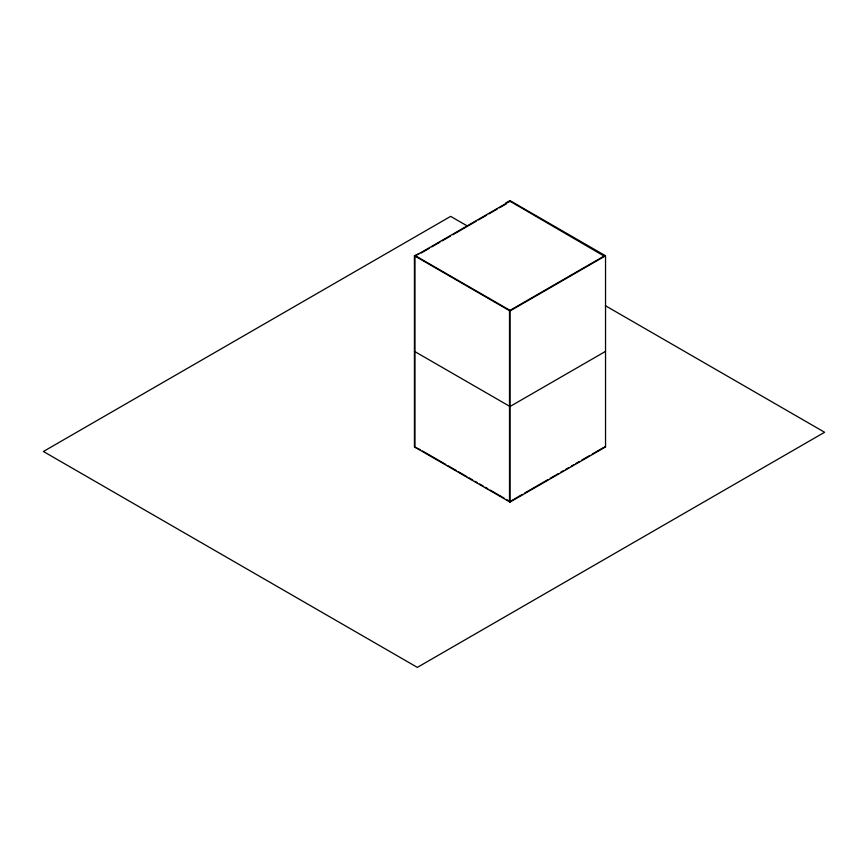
<?xml version="1.0" encoding="UTF-8"?>
<svg xmlns="http://www.w3.org/2000/svg" width="868" height="868" viewBox="0 0 868 868"><rect width="100%" height="100%" fill="white"/><g stroke="black" fill="none" stroke-linecap="round" stroke-linejoin="round"><path stroke-width="1.3" d="M506.011 203.459L505.523 203.177L509.961 200.617L605.538 255.789L605.538 446.933L510.004 502.095L414.427 446.911L414.427 255.767L419.352 253.489M510.46 200.899L414.926 256.049L414.926 447.194L420.09 449.602M421.251 252.968L429.443 248.237M431.754 246.903L439.946 242.172M442.268 240.837L450.449 236.107M452.77 234.772L476.12 221.286M478.452 219.94L486.623 215.221M488.955 213.875L497.125 209.155M499.458 207.81L506.467 203.774M605.05 255.507L509.516 310.668L509.516 501.802L513.455 499.534M605.538 255.789L510.004 310.95L414.427 255.767M605.538 351.366L510.004 406.517L414.427 351.334M514.171 499.111L522.33 494.402M524.663 493.057L547.958 479.613M550.29 478.268L558.45 473.559M560.771 472.214L563.104 470.868M565.437 469.523L568.931 467.505M571.263 466.159L573.596 464.814M575.918 463.469L579.412 461.45M581.744 460.105L589.904 455.396M592.236 454.051L603.878 447.324M604.551 446.933L605.538 446.933M467.06 225.843L450.655 216.371L43.4 451.49L417.345 667.384L824.6 432.264L605.387 305.699M415.414 255.767L510.004 310.375L510.004 502.095M422.423 450.959L445.783 464.434M448.116 465.791L456.286 470.51M458.629 471.856L466.8 476.575M469.132 477.921L472.637 479.95M474.97 481.295L477.313 482.641M479.646 483.986L483.151 486.015M485.483 487.36L487.816 488.706M490.16 490.062L504.167 498.145M506.5 499.501L508.854 500.858M604.551 256.364L509.961 201.181L509.961 201.745"/></g></svg>
